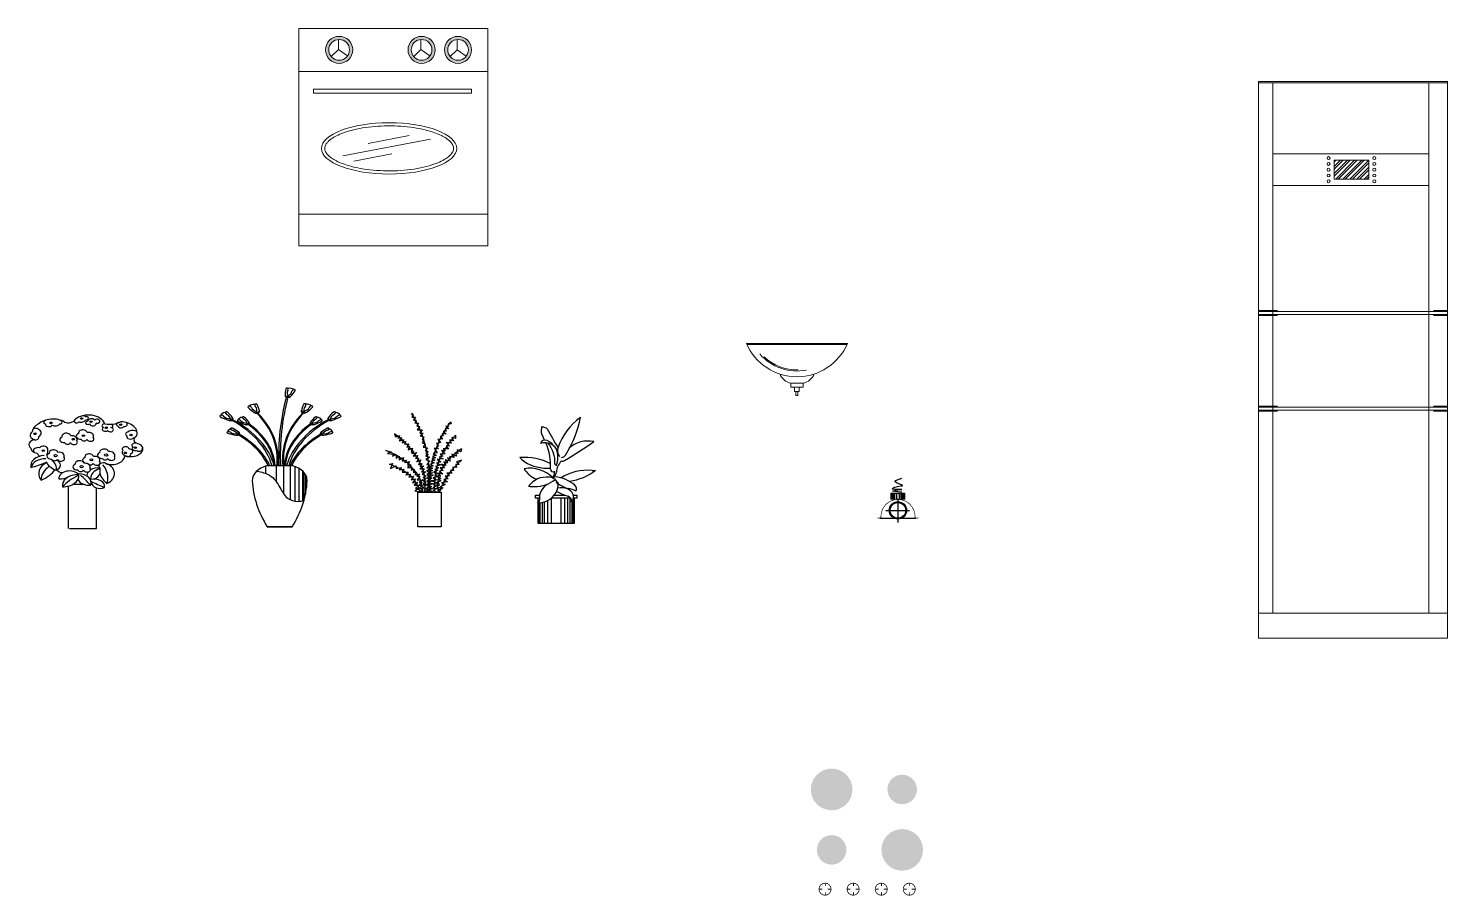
# Model space of a CAD drawing. Header units: millimetres. Extents: x 351279 to 387190, y -1289537 to -1277077.
# Drawn here: x 377530 to 382035, y -1285378 to -1282625 of the extents above; entities that cross this region are included whole.
import ezdxf

# ---------------------------------------------------------------- set-up
doc = ezdxf.new("R2010")
doc.units = ezdxf.units.MM
doc.header["$LTSCALE"] = 20
for name, color, linetype in [('ELEV_PLANT', 7, 'Continuous'), ('EQ1', 7, 'Continuous'), ('LAYER2', 7, 'Continuous')]:
    doc.layers.add(name, color=color, linetype=linetype)
doc.layers.add('灯具', color=7, linetype='Continuous', lineweight=9)

# ---------------------------------------------------------------- blocks, each defined once
blk = doc.blocks.new('5AQHAA2X')
for p, q in [((26.7, 416.6), (20.3, 417.9)), ((-72.1, 366.6), (-66.1, 368.5)), ((76.2, 367.2), (70.2, 369.2)), ((-153.1, 343.5), (-148.4, 346.6)), ((-100.8, 330.7), (-96.6, 333.5)), ((101.1, 330.7), (96.8, 333.5)), ((157.7, 343.5), (153, 346.6)), ((-130.4, 297.9), (-127.3, 301.2)), ((131.7, 297.9), (128.6, 301.2)), ((-45.5, 198.2), (-45.5, 175.9)), ((-39.4, 200), (39.3, 200)), ((-11.4, 200), (-11.4, 149.7)), ((12.1, 200), (12.1, 110.7)), ((33.4, 200), (33.4, 91.5)), ((48.4, 197.2), (48.4, 87)), ((61.2, 191.2), (61.2, 86.7)), ((71.8, 183.7), (71.8, 88.6)), ((76.8, 178.7), (76.8, 88.7)), ((81.8, 172), (81.8, 109.2)), ((85.3, 164.6), (85.3, 130.4)), ((-39.4, 5.8), (39.3, 5.8)), ((39.3, 5.8), (-39.4, 5.8))]:
    blk.add_line(p, q)
for centre, major_axis, start_param, end_param in [((1643.1, 234.2), (-1646.3, 0), -0.171767, 0.031619), ((1648.1, 234.2), (1646.3, 0), 2.970915, 3.173212), ((151.9, 427.8), (134.9, 0), 2.964105, 3.194921), ((25.3, 422.1), (-8.16, 0), -0.194572, 0.917504), ((28.3, 427.1), (12.6, 0), 3.645394, 5.247385), ((22.7, 443.6), (3.56, 0), 0.480671, 3.250687), ((58.3, 429.6), (34.7, 0), 2.746144, 3.641337), ((14.1, 436.6), (24.7, 0), -1.087732, -0.033164), ((30.9, 432.9), (19.5, 0), 0.785233, 1.843349), ((12.6, 441.2), (-14.3, 0), 2.828845, 3.526679), ((26.6, 422.5), (-8.97, 0), 1.580568, 2.703278), ((-77.7, 468.6), (-134.9, 0), 2.556265, 2.787081), ((52.8, 434), (-14.3, 0), -0.917086, -0.219252), ((46, 439.5), (-3.56, 0), 2.500499, 5.270514), ((-168.7, 356.5), (-19.5, 0), -1.34431, -0.286193), ((-169.4, 368.5), (-3.56, 0), 3.531538, 6.301553), ((-158.7, 369.5), (-14.3, 0), 0.113953, 0.811787), ((-190.3, 345), (34.7, 0), -0.000704, 0.894489), ((-271.3, 314.3), (-134.9, 0), 3.587304, 3.81812), ((-97.2, 386.8), (3.56, 0), 1.190157, 3.960172), ((16.6, 429.7), (-134.9, 0), 0.531997, 0.762813), ((-80.6, 382), (-19.5, 0), 4.617322, 5.675438), ((-102.5, 380.7), (14.3, 0), 0.396737, 1.094572), ((-65.1, 387.6), (-24.7, 0), 0.21065, 1.265218), ((-76.5, 376.7), (-12.6, 0), 1.213286, 2.815277), ((-73.6, 372.3), (-8.97, 0), 0.615801, 1.73851), ((-64.9, 392.3), (14.3, 0), 2.933992, 3.631826), ((-75.5, 393.5), (3.56, 0), 0.068391, 2.838407), ((-106.7, 375.6), (-34.7, 0), 2.819334, 3.714527), ((-428.6, 221), (-420.8, 0), 3.062896, 3.702278), ((-198.4, 363.1), (134.9, 0), 0.124158, 0.354974), ((-425.4, 221), (-420.8, 0), 3.062896, 3.702278), ((-72.2, 372.1), (8.16, 0), -0.740019, 0.372057), ((429.5, 221.7), (-420.8, 0), -0.560685, 0.078697), ((432.6, 221.7), (-420.8, 0), -0.560685, 0.078697), ((76.2, 372.8), (8.16, 0), 2.769535, 3.881611), ((202.5, 363.8), (-134.9, 0), -0.354974, -0.124158), ((80.6, 377.3), (-12.6, 0), 0.326315, 1.928306), ((110.7, 376.3), (34.7, 0), 2.568658, 3.463851), ((79.5, 394.2), (-3.56, 0), 3.444778, 6.214794), ((77.7, 373), (8.97, 0), 4.544675, 5.667385), ((69.2, 388.3), (24.7, 0), -1.265218, -0.21065), ((68.9, 393), (14.3, 0), -0.490234, 0.207601), ((84.7, 382.7), (-19.5, 0), 3.74934, 4.807456), ((-12.5, 430.4), (-134.9, 0), 2.378779, 2.609595), ((106.5, 381.3), (14.3, 0), 2.047021, 2.744855), ((101.3, 387.5), (3.56, 0), -0.81858, 1.951436), ((275.8, 314.3), (134.9, 0), 2.465065, 2.695881), ((194.9, 345), (-34.7, 0), -0.894489, 0.000704), ((174, 368.5), (-3.56, 0), 3.123225, 5.89324), ((163.3, 369.5), (14.3, 0), -0.811787, -0.113953), ((173.3, 356.5), (-19.5, 0), 3.427786, 4.485902), ((-186.8, 357.6), (-3.56, 0), 4.653303, 7.423319), ((-99.6, 421.8), (134.9, 0), 3.995144, 4.22596), ((-188.7, 350.7), (-14.3, 0), 3.859884, 4.557718), ((-156.7, 365), (24.7, 0), 3.673796, 4.728364), ((-148.1, 306.6), (-17.5, 0), -1.099479, -0.041362), ((-162.2, 352.2), (-12.6, 0), 1.53484, 3.136831), ((-157.3, 348.7), (-8.97, 0), 0.937354, 2.060064), ((-153, 317.3), (3.2, 0), 0.634776, 3.404792), ((-144, 319.7), (12.9, 0), 3.500377, 4.198211), ((-394.6, 156.2), (376.2, 0), 0.179364, 0.869203), ((-223.8, 255.5), (-121.4, 0), 3.832135, 4.062951), ((-155.8, 348.8), (8.16, 0), -0.418465, 0.693611), ((-162.6, 335.6), (20.8, 0), 0.742637, 0.888321), ((-391.3, 154.4), (-380.4, 0), 3.326524, 4.015795), ((-131.1, 343.4), (-3.2, 0), 4.653303, 7.423319), ((-52.7, 401.1), (-121.4, 0), 0.853551, 1.084367), ((-114.9, 342.4), (-17.5, 0), -1.34431, -0.286193), ((-132.9, 337.1), (12.9, 0), 0.718291, 1.416125), ((-104, 350), (-22.3, 0), 0.532204, 1.586772), ((-115.5, 353.1), (-3.2, 0), 3.531538, 6.301553), ((-105.9, 354.1), (-12.9, 0), 0.113953, 0.811787), ((-134.3, 332.1), (31.2, 0), -0.000704, 0.894489), ((-207.2, 304.4), (-121.4, 0), 3.587304, 3.81812), ((-109, 338.5), (11.4, 0), 4.676433, 6.278424), ((-104.6, 335.4), (-8.07, 0), 0.937354, 2.060064), ((-337.7, 189.8), (321, 0), 0.049115, 0.739324), ((-335, 191.7), (321, 0), 0.040011, 0.739324), ((-103.3, 335.4), (-7.34, 0), 2.723128, 3.835204), ((335.2, 191.7), (-321, 0), -0.739324, -0.040011), ((338, 189.8), (-321, 0), -0.739324, -0.049115), ((395.9, 154.4), (380.4, 0), 2.26739, 2.956662), ((399.2, 156.2), (-376.2, 0), -0.869203, -0.179364), ((103.5, 335.4), (7.34, 0), 2.447982, 3.560057), ((207.4, 304.4), (121.4, 0), 2.465065, 2.695881), ((109.3, 338.5), (-11.4, 0), 0.004762, 1.606753), ((104.9, 335.4), (8.07, 0), 4.223121, 5.345831), ((134.6, 332.1), (-31.2, 0), -0.894489, 0.000704), ((104.3, 350), (22.3, 0), 4.696414, 5.750982), ((52.9, 401.1), (121.4, 0), -1.084367, -0.853551), ((115.7, 353.1), (3.2, 0), -0.018368, 2.751648), ((106.1, 354.1), (12.9, 0), -0.811787, -0.113953), ((115.1, 342.4), (17.5, 0), 0.286193, 1.34431), ((133.2, 337.1), (-12.9, 0), -1.416125, -0.718291), ((131.4, 343.4), (3.2, 0), -1.140133, 1.629882), ((225.1, 255.5), (121.4, 0), 2.220234, 2.45105), ((160.4, 348.8), (-8.16, 0), -0.693611, 0.418465), ((154.3, 317.3), (3.2, 0), -0.263199, 2.506817), ((145.3, 319.7), (-12.9, 0), 2.084974, 2.782809), ((167.2, 335.6), (-20.8, 0), -0.888321, -0.742637), ((166.8, 352.2), (12.6, 0), 3.146354, 4.748345), ((149.5, 306.6), (-17.5, 0), 3.182955, 4.241071), ((161.9, 348.7), (8.97, 0), 4.223121, 5.345831), ((161.3, 365), (-24.7, 0), 1.554821, 2.609389), ((104.2, 421.8), (-134.9, 0), 2.057226, 2.288041), ((193.3, 350.7), (14.3, 0), 1.725467, 2.423302), ((191.3, 357.6), (-3.56, 0), 2.001459, 4.771475), ((-164.5, 305.3), (3.2, 0), 1.756541, 4.526557), ((-163.9, 299), (12.9, 0), 0.963122, 1.660957), ((-109.9, 373.8), (121.4, 0), 4.239975, 4.470791), ((-140.7, 316.1), (22.3, 0), 3.918627, 4.973195), ((-163.4, 293.9), (31.2, 0), 0.244127, 1.13932), ((-141.3, 304.1), (11.4, 0), -1.361922, 0.24007), ((-135.8, 301.8), (8.07, 0), 4.323778, 5.446488), ((-353.4, 137.5), (-331.1, 0), 3.434773, 3.976981), ((-134.6, 302), (7.34, 0), -0.173634, 0.938442), ((-348, 137.5), (331.1, 0), 0.29318, 0.847839), ((349.3, 137.5), (-331.1, 0), -0.847839, -0.29318), ((354.7, 137.5), (331.1, 0), 2.306205, 2.848412), ((135.9, 302), (7.34, 0), 2.203151, 3.315226), ((142.6, 304.1), (11.4, 0), 2.901523, 4.503514), ((137.2, 301.8), (-8.07, 0), 0.836698, 1.959407), ((164.7, 293.9), (-31.2, 0), -1.13932, -0.244127), ((142, 316.1), (22.3, 0), 4.451583, 5.506151), ((111.2, 373.8), (-121.4, 0), 1.812394, 2.04321), ((165.2, 299), (-12.9, 0), 4.622229, 5.320063), ((165.8, 305.3), (-3.2, 0), 1.756628, 4.526644), ((-10.6, 153.7), (-76.6, 0), -1.185489, 0.026755), ((10.5, 153.7), (76.6, 0), -0.026755, 1.185489), ((544.5, 163.4), (-631.8, 0), 0.026755, 0.392275), ((-544.5, 163.4), (-631.8, 0), 2.749317, 3.114837)]:
    blk.add_ellipse(centre, major_axis=major_axis, ratio=0.652447, start_param=start_param, end_param=end_param)
blk.add_spline([(-71.9, 182.4), (-32, 169.6), (0.7, 130.5), (24.2, 97.1), (58.3, 86.5), (77.5, 90)], degree=3)
blk = doc.blocks.new('TS_VYT98JFU210LLJ39')
for points in [[(0.751, 3.124, 0.56913), (1.382, 3.523, 0.458296), (1.964, 3.717, 0.454798), (1.77, 4.104, -0.518093), (1.773, 4.438, 0.497786), (1.252, 5.133, -0.205952), (0.729, 5.033, 0.626966), (-0.255, 5.245, -0.454209), (-0.604, 5.121, 0.439627), (-1.476, 5.024, 0.25577), (-1.674, 4.648, 0.624901), (-1.587, 4.287, 0.58324), (-1.718, 3.862, 0.351142), (-1.524, 3.62), (-1.439, 3.477)], [(-1.238, 5.195, 0.709358), (-1.25, 5.033, 0.763505), (-1.014, 4.971, 0.427336), (-0.765, 5.033, 1.000587), (-0.765, 5.195, 1.589738)], [(-0.28, 5.195, 1), (-0.13, 5.133, 0.488844), (0.081, 5.232, 1.388272), (0.081, 5.382, 0.499742), (-0.043, 5.407, 1.032831)], [(0.393, 5.22, 0.75383), (0.156, 5.158, 1.447383), (0.218, 5.033, 0.95291), (0.442, 5.071, 1.899093), (0.393, 5.22, 0.762212)], [(-1.661, 4.784, -0.523635), (-1.45, 4.747, -0.509533), (-1.462, 4.436, -0.618212), (-1.611, 4.274, 15.545099)], [(-0.055, 4.299, -0.821687), (-0.143, 4.573, -1.018073), (0.144, 4.623, -0.599998), (0.343, 4.386, -1.247691), (0.131, 4.299, -0.819293), (-0.055, 4.299, -0.559847)], [(0.729, 5.033, 0.892907), (0.679, 4.872, 1.044806), (0.816, 4.71, 1.580153), (0.928, 4.859, 1.000625), (0.903, 5.008, 2.300354)], [(1.164, 5.096, 0.772577), (1.164, 4.934, 0.85401), (1.351, 4.909, 0.682766), (1.438, 5.096, 5.089051)], [(1.787, 4.648, 0.541355), (1.501, 4.648, 0.644287), (1.451, 4.461, 0.898887), (1.687, 4.374, 1.339959)], [(-0.603, 4.138, -0.821687), (-0.69, 4.411, -1.018073), (-0.404, 4.461, -0.599998), (-0.205, 4.225, -1.247691), (-0.416, 4.138, -0.819293), (-0.603, 4.138, -0.559847)], [(-1.624, 3.69, -0.637033), (-1.437, 3.889, -0.747786), (-1.163, 3.827, -0.07716), (-1.188, 3.553, 3.405195)], [(-1.026, 3.341, -0.821687), (-1.114, 3.615, -1.018073), (-0.827, 3.665, -0.599998), (-0.628, 3.428, -1.247691), (-0.84, 3.341, -0.819293), (-1.026, 3.341, -0.559847)], [(0.642, 3.379, -0.821687), (0.555, 3.652, -1.018073), (0.841, 3.702, -0.599998), (1.04, 3.466, -1.247691), (0.828, 3.379, -0.819293), (0.642, 3.379, -0.559847)], [(1.382, 3.523, -0.491185), (1.326, 3.752, -1.528628), (1.525, 3.814, -0.950631), (1.575, 3.603, -0.975818), (1.382, 3.523, -0.7941)], [(1.77, 4.104, 0.831259), (1.65, 3.926, 0.70777), (1.787, 3.752, 0.810702), (1.961, 3.864, 0.860677)], [(-1.282, 3.523, 0.426806), (-1.718, 2.942, 0.080098), (-1.233, 3.184, -0.61483)], [(-1.21, 3.23, 0.245976), (-0.886, 2.813, 0.552854), (-0.867, 3.29)], [(0.154, 3.145, -0.821687), (0.067, 3.418, -1.018073), (0.353, 3.468, -0.599998), (0.553, 3.232, -1.247691), (0.341, 3.145, -0.819293), (0.154, 3.145, -0.559847)], [(-1.191, 3.186, 0.373642), (-1.385, 2.334, 0.153409), (-0.926, 2.834)], [(-0.167, 2.819, -0.821687), (-0.255, 3.093, -1.018073), (0.032, 3.142, -0.599998), (0.231, 2.906, -1.247691), (0.019, 2.819, -0.819293), (-0.167, 2.819, -0.559847)], [(0.251, 2.828, -0.242696), (0.562, 2.905, 0.219764), (0.795, 2.169, 0.574245), (0.724, 3.16, 0.721719), (0.562, 2.905, 0.269382)], [(-0.136, 2.595, -0.455128), (-0.678, 2.014, -0.459312), (-0.136, 2.595, 0.787112), (-0.794, 2.401, 0.16218), (-0.484, 2.479, 0.133929)], [(-0.136, 2.634, -0.489167), (0.252, 2.091, -0.380492), (-0.165, 2.359, -1.277585)], [(0.136, 2.517, -0.156829), (0.173, 2.728, 0.219764)], [(0.252, 2.363, -0.564662), (0.717, 1.975, -0.599082), (0.291, 2.208, -1.059019)]]:
    blk.add_lwpolyline(points, format="xyb")
for points in [[(-0.484, 2.044), (-0.484, 0)], [(-0.446, 0), (0.446, 0), (0.446, 1.958)], [(0.042, 2.119), (-0.343, 2.119)], [(0.305, 2.119), (0.259, 2.119)]]:
    blk.add_lwpolyline(points)
for centre, radius in [((-0.043, 5.295), 0.0394), ((0.268, 5.145), 0.0394), ((-1.051, 5.083), 0.0394), ((0.779, 4.847), 0.0394), ((1.252, 4.996), 0.0394), ((-1.587, 4.561), 0.0394), ((-0.317, 4.299), 0.0394), ((0.019, 4.473), 0.0394), ((1.588, 4.498), 0.0394), ((-1.313, 3.752), 0.0394), ((1.737, 3.889), 0.0394), ((-0.902, 3.503), 0.0528), ((0.279, 3.306), 0.0528), ((0.766, 3.54), 0.0528), ((1.401, 3.64), 0.0394), ((-0.043, 2.981), 0.0528)]:
    blk.add_circle(centre, radius)
for centre, radius, start, end in [((-1.263, 2.899), 0.453, 85.7958, 173.7794), ((-0.357, 2.298), 1.031, 138.5233, 177.8488), ((-1.365, 2.914), 0.49, 347.319, 46.5566), ((-0.672, 2.872), 0.178, 188.555, 273.1042), ((0.744, 2.424), 0.489, 113.9083, 182.4041), ((-0.411, 2.443), 1.237, 349.1499, 30.1372), ((1.063, 0.843), 2.1, 125.7051, 146.0211), ((-2.383, 0.632), 3.004, 29.1876, 40.0311), ((0.036, 2.817), 0.56, 308.9674, 341.4192), ((7.667, 13.124), 13.135, 235.6988, 238.0039)]:
    blk.add_arc(centre, radius, start, end)
blk = doc.blocks.new('EPLANT15')
at = {"xscale": 0.2665955745134631, "yscale": 0.1833987455525804}
blk.add_blockref('TS_VYT98JFU210LLJ39', (0, 0), dxfattribs=at)
blk = doc.blocks.new('5EQCM7RO')
at = {"layer": 'ELEV_PLANT', "xscale": 359.9999999999998, "yscale": 359.9999999999998, "zscale": 0.5999999999999999}
blk.add_blockref('EPLANT15', (-0.2, 1.5), dxfattribs=at)
blk = doc.blocks.new('YYE6ANFL')
for p, q in [((-25.3, 149.9), (-22.4, 147.2)), ((-22.4, 147.2), (-24.8, 145)), ((-24.8, 145), (-20, 145)), ((-20, 145), (-22.4, 140.7)), ((-22.4, 140.7), (-19.2, 140.7)), ((-19.2, 140.7), (-20.8, 137.2)), ((-20.8, 137.2), (-16, 136.8)), ((-16, 136.8), (-18.4, 132.9)), ((-18.4, 132.9), (-14.4, 132.5)), ((-14.4, 132.5), (-17.6, 128.1)), ((23.2, 132.5), (20, 132.9)), ((20, 132.9), (24, 129.9)), ((27.2, 135.9), (23.2, 135.9)), ((23.2, 135.9), (23.2, 132.5)), ((26.3, 138.5), (27.2, 135.9)), ((-47.9, 122.8), (-46.4, 118.6)), ((-46.4, 118.6), (-40.8, 120.7)), ((-40.8, 120.7), (-43.2, 116.8)), ((-43.2, 116.8), (-38.4, 118.1)), ((-38.4, 118.1), (-41.6, 113.4)), ((-41.6, 113.4), (-35.2, 114.7)), ((-35.2, 114.7), (-37.6, 110.8)), ((-17.6, 128.1), (-11.2, 128.1)), ((-11.2, 128.1), (-14.4, 123.8)), ((-14.4, 123.8), (-9.6, 123.8)), ((-9.6, 123.8), (-13.6, 119.9)), ((-13.6, 119.9), (-8.8, 119)), ((-8.8, 119), (-11.2, 115.1)), ((-11.2, 115.1), (-8.8, 114.7)), ((-8.8, 114.7), (-11.2, 110.8)), ((16, 116), (9.6, 115.1)), ((9.6, 115.1), (13.6, 111.2)), ((16.8, 119.9), (12.8, 119.4)), ((12.8, 119.4), (16, 116)), ((20.8, 122.9), (15.2, 122.9)), ((15.2, 122.9), (16.8, 119.9)), ((20.8, 126.4), (16.8, 126)), ((16.8, 126), (20.8, 122.9)), ((24, 129.9), (19.2, 129.4)), ((19.2, 129.4), (20.8, 126.4)), ((30.4, 113.4), (25.6, 114.7)), ((25.6, 114.7), (27.2, 110.3)), ((32.8, 116.4), (28, 117.7)), ((28, 117.7), (30.4, 113.4)), ((32.8, 121.1), (32.8, 116.4)), ((-59.2, 100.9), (-52, 99.1)), ((-52, 99.1), (-56.8, 96.9)), ((-56.8, 96.9), (-48.8, 96)), ((-48.8, 96), (-50.4, 93.4)), ((-50.4, 93.4), (-45.6, 95.2)), ((-45.6, 95.2), (-45.6, 90.4)), ((-37.6, 110.8), (-32.8, 112.5)), ((-32.8, 112.5), (-34.4, 109)), ((-34.4, 109), (-28.8, 109.5)), ((-28.8, 109.5), (-31.2, 105.1)), ((-31.2, 105.1), (-28, 106.4)), ((-28, 106.4), (-29.6, 101.7)), ((-29.6, 101.7), (-24, 103.8)), ((-24, 103.8), (-25.6, 98.6)), ((-25.6, 98.6), (-22.4, 100.4)), ((-22.4, 100.4), (-24.8, 96.9)), ((-24.8, 96.9), (-18.4, 98.2)), ((-18.4, 98.2), (-23.2, 93.4)), ((-23.2, 93.4), (-16.8, 94.3)), ((-16.8, 94.3), (-20, 90)), ((-11.2, 110.8), (-7.2, 109.5)), ((-7.2, 109.5), (-9.6, 105.1)), ((-9.6, 105.1), (-4, 104.3)), ((-4, 104.3), (-7.2, 100.4)), ((-7.2, 100.4), (-3.2, 99.1)), ((-3.2, 99.1), (-6.4, 96.5)), ((-6.4, 96.5), (-3.2, 95.2)), ((-3.2, 95.2), (-6.4, 93)), ((8, 93.9), (2.4, 92.6)), ((8.8, 97.8), (3.2, 96.9)), ((3.2, 96.9), (8, 93.9)), ((4.8, 103.8), (8.8, 97.8)), ((10.4, 103), (4.8, 103.8)), ((13.6, 111.2), (8, 109.9)), ((8, 109.9), (10.4, 106.4)), ((10.4, 106.4), (8, 105.6)), ((8, 105.6), (10.4, 103)), ((19.2, 96.5), (12.8, 96)), ((12.8, 96), (16, 93.4)), ((19.2, 99.9), (14.4, 100.8)), ((14.4, 100.8), (19.2, 96.5)), ((16.8, 103), (19.2, 99.9)), ((24, 103), (16.8, 103)), ((27.2, 110.3), (20.8, 111.2)), ((20.8, 111.2), (24.8, 106.4)), ((24.8, 106.4), (20.8, 106.9)), ((20.8, 106.9), (24, 103)), ((34.4, 93.4), (28, 96)), ((28, 96), (31.2, 91.3)), ((36, 96.9), (32.8, 97.8)), ((32.8, 97.8), (34.4, 93.4)), ((40, 99.1), (35.2, 101.7)), ((35.2, 101.7), (36, 96.9)), ((40.8, 102.7), (40, 99.1)), ((-54.3, 82.6), (-50.4, 83.5)), ((-50.4, 83.5), (-52.8, 77)), ((-52.8, 77), (-45.6, 80.4)), ((-45.6, 90.4), (-41.6, 93.4)), ((-45.6, 80.4), (-45.6, 77)), ((-45.6, 77), (-38.4, 78.3)), ((-41.6, 93.4), (-41.6, 88.2)), ((-41.6, 88.2), (-36, 91.3)), ((-38.4, 78.3), (-41.6, 75.2)), ((-41.6, 75.2), (-35.2, 76.1)), ((-36, 91.3), (-37.6, 86.5)), ((-37.6, 86.5), (-32, 87.8)), ((-35.2, 76.1), (-37.6, 72.2)), ((-32, 87.8), (-34.4, 84.8)), ((-34.4, 84.8), (-28, 86.1)), ((-28, 86.1), (-30.4, 81.7)), ((-30.4, 81.7), (-25.6, 81.7)), ((-25.6, 81.7), (-30.4, 78.3)), ((-30.4, 78.3), (-24.8, 78.3)), ((-24.8, 78.3), (-25.6, 74.8)), ((-25.6, 74.8), (-21.6, 76.1)), ((-21.6, 76.1), (-23.2, 71.8)), ((-20, 90), (-16, 90.4)), ((-16, 90.4), (-18.4, 85.6)), ((-18.4, 85.6), (-12.8, 88.2)), ((-12.8, 88.2), (-16, 82.2)), ((-16, 82.2), (-11.2, 83.5)), ((-11.2, 83.5), (-14.4, 80)), ((-14.4, 80), (-8.8, 80)), ((-8.8, 80), (-14.4, 76.5)), ((-14.4, 76.5), (-8, 76.5)), ((-8, 76.5), (-12, 72.6)), ((-6.4, 93), (-1.6, 92.1)), ((-1.6, 92.1), (-6.4, 88.7)), ((-6.4, 88.7), (-0.8, 86.5)), ((-0.8, 86.5), (-4.8, 82.2)), ((-4.8, 82.2), (-0.8, 81.3)), ((-0.8, 81.3), (-4.8, 77.8)), ((-4.8, 77.8), (0, 77)), ((0, 77), (-4.8, 73.5)), ((3.2, 80.4), (-2.4, 78.7)), ((-2.4, 78.7), (2.4, 77.4)), ((2.4, 77.4), (-1.6, 75.7)), ((-1.6, 75.7), (2.4, 74.4)), ((4.8, 84.3), (0, 82.6)), ((0, 82.6), (3.2, 80.4)), ((5.6, 87.8), (0.8, 86.1)), ((0.8, 86.1), (4.8, 84.3)), ((6.4, 90.8), (1.6, 89.5)), ((1.6, 89.5), (5.6, 87.8)), ((2.4, 92.6), (6.4, 90.8)), ((10.4, 77.8), (5.6, 75.7)), ((5.6, 75.7), (9.6, 74.8)), ((13.6, 81.7), (6.4, 79.6)), ((6.4, 79.6), (10.4, 77.8)), ((13.6, 85.6), (8, 83.9)), ((8, 83.9), (13.6, 81.7)), ((16.8, 89.5), (8.8, 88.7)), ((8.8, 88.7), (13.6, 85.6)), ((16, 93.4), (11.2, 92.1)), ((11.2, 92.1), (16.8, 89.5)), ((18.4, 77.8), (12.8, 77.8)), ((12.8, 77.8), (16.8, 74.4)), ((20, 80.9), (14.4, 82.6)), ((14.4, 82.6), (18.4, 77.8)), ((22.4, 83.9), (17.6, 85.6)), ((17.6, 85.6), (20, 80.9)), ((26.4, 86.5), (19.2, 88.2)), ((19.2, 88.2), (22.4, 83.9)), ((26.4, 89.1), (22.4, 90.8)), ((22.4, 90.8), (26.4, 86.5)), ((31.2, 91.3), (24.8, 92.6)), ((24.8, 92.6), (26.4, 89.1)), ((34.4, 78.3), (29.6, 78.7)), ((29.6, 78.7), (30.4, 74.4)), ((37.6, 82.2), (33.6, 82.2)), ((33.6, 82.2), (34.4, 78.3)), ((40.8, 87.8), (34.4, 85.6)), ((34.4, 85.6), (37.6, 82.2)), ((-37.6, 72.2), (-29.6, 72.2)), ((-29.6, 72.2), (-32.8, 68.3)), ((-32.8, 68.3), (-26.4, 69.2)), ((-26.4, 69.2), (-28.8, 65.3)), ((-28.8, 65.3), (-22.4, 66.6)), ((-22.4, 66.6), (-25.6, 61.8)), ((-25.6, 61.8), (-20, 63.1)), ((-20, 63.1), (-24, 57.9)), ((-24, 57.9), (-16.8, 58.3)), ((-23.2, 71.8), (-19.2, 72.2)), ((-16.8, 58.3), (-21.6, 54.8)), ((-19.2, 72.2), (-20.8, 68.7)), ((-20.8, 68.7), (-14.4, 69.2)), ((-14.4, 69.2), (-18.4, 66.6)), ((-18.4, 66.6), (-14.4, 66.6)), ((-14.4, 66.6), (-17.6, 61.3)), ((-17.6, 61.3), (-10.4, 61.8)), ((-10.4, 61.8), (-15.2, 58.3)), ((-15.2, 58.3), (-11.2, 58.3)), ((-11.2, 58.3), (-15.2, 54.8)), ((-12, 72.6), (-6.4, 72.6)), ((-6.4, 72.6), (-11.2, 69.2)), ((-11.2, 69.2), (-6.4, 66.6)), ((-6.4, 66.6), (-10.4, 64.8)), ((-10.4, 64.8), (-6.4, 63.5)), ((-6.4, 63.5), (-10.4, 60.5)), ((-10.4, 60.5), (-6.4, 59.2)), ((-6.4, 59.2), (-9.6, 56.1)), ((-4.8, 73.5), (-1.6, 71.8)), ((-1.6, 71.8), (-4.8, 68.3)), ((-4.8, 68.3), (-1.6, 67.4)), ((-1.6, 67.4), (-4.8, 64)), ((-4.8, 64), (-0.8, 62.7)), ((-0.8, 62.7), (-4.8, 59.6)), ((-4.8, 59.6), (-1.6, 57.9)), ((-1.6, 57.9), (-4.8, 55.7)), ((3.2, 56.6), (-4, 54.4)), ((2.4, 74.4), (-2.4, 72.2)), ((-2.4, 72.2), (2.4, 71.3)), ((3.2, 60.9), (-2.4, 58.3)), ((-2.4, 58.3), (3.2, 56.6)), ((3.2, 67.9), (-1.6, 65.3)), ((-1.6, 65.3), (1.6, 64.4)), ((1.6, 64.4), (-1.6, 61.8)), ((-1.6, 61.8), (3.2, 60.9)), ((2.4, 71.3), (-0.8, 69.2)), ((-0.8, 69.2), (3.2, 67.9)), ((8, 61.8), (2.4, 60)), ((2.4, 60), (8.8, 58.3)), ((9.6, 66.1), (3.2, 64.4)), ((3.2, 64.4), (8, 61.8)), ((9.6, 74.8), (4, 72.2)), ((4, 72.2), (11.2, 70.9)), ((8.8, 58.3), (4, 56.1)), ((11.2, 70.9), (5.6, 68.7)), ((5.6, 68.7), (9.6, 66.1)), ((13.6, 66.6), (7.2, 66.6)), ((7.2, 66.6), (12.8, 64.4)), ((11.2, 57), (8, 57)), ((8, 57), (12, 55.3)), ((12.8, 64.4), (9.6, 64.4)), ((9.6, 64.4), (13.6, 63.1)), ((13.6, 60.5), (9.6, 58.7)), ((9.6, 58.7), (11.2, 57)), ((16, 70), (10.4, 69.6)), ((10.4, 69.6), (13.6, 66.6)), ((13.6, 63.1), (10.4, 62.2)), ((10.4, 62.2), (13.6, 60.5)), ((16.8, 74.4), (12, 73.5)), ((12, 73.5), (16, 70)), ((22.4, 59.2), (14.4, 57.9)), ((14.4, 57.9), (19.2, 55.7)), ((23.2, 63.1), (17.6, 62.2)), ((17.6, 62.2), (22.4, 59.2)), ((24.8, 67.4), (19.2, 66.6)), ((19.2, 66.6), (23.2, 63.1)), ((28, 70.9), (21.6, 70.5)), ((21.6, 70.5), (24.8, 67.4)), ((30.4, 74.4), (26.4, 74.4)), ((26.4, 74.4), (28, 70.9)), ((-21.6, 54.8), (-14.4, 54.8)), ((-14.4, 50.5), (-20.8, 47.5)), ((-20.8, 47.5), (-14.4, 46)), ((-14.4, 54.8), (-20, 50.5)), ((-20, 50.5), (-14.4, 50.5)), ((-16.7, -0.1), (-16.7, 45.8)), ((-16.7, 45.8), (14.2, 45.8)), ((-15.2, 54.8), (-11.2, 54.8)), ((-11.2, 54.8), (-15.2, 50.5)), ((-15.2, 50.5), (-9.6, 50.5)), ((-9.6, 50.5), (-13.6, 47)), ((-13.6, 47), (-8, 46.2)), ((-1.6, 55.3), (-12.8, 53.1)), ((-12.8, 53.1), (-4.8, 50.1)), ((-9.6, 56.1), (-1.6, 55.3)), ((-4.8, 50.1), (-8.8, 48.3)), ((-8.8, 48.3), (-1.6, 46.6)), ((-1.6, 49.6), (-6.4, 46.2)), ((-1.6, 52.7), (-5.6, 50.9)), ((-5.6, 50.9), (-1.6, 49.6)), ((-4.8, 55.7), (-1.6, 52.7)), ((-4, 54.4), (1.6, 53.1)), ((2.4, 50.5), (-2.4, 48.3)), ((-2.4, 48.3), (2.4, 47)), ((1.6, 53.1), (-1.6, 50.9)), ((-1.6, 50.9), (2.4, 50.5)), ((8.8, 54.4), (3.2, 51.4)), ((3.2, 51.4), (8, 50.5)), ((8, 50.5), (3.2, 47.9)), ((3.2, 47.9), (9.6, 45.7)), ((4, 56.1), (8.8, 54.4)), ((12, 51.4), (7.2, 50.5)), ((7.2, 50.5), (12.8, 49.2)), ((12, 55.3), (8.8, 52.7)), ((8.8, 52.7), (12, 51.4)), ((12.8, 49.2), (9.6, 47)), ((12.8, 48.3), (11.4, 46.2)), ((19.2, 55.7), (12.8, 52.7)), ((12.8, 52.7), (16.1, 51.4)), ((16.1, 51.4), (12.8, 48.3)), ((14.2, 45.8), (14.2, -0.1)), ((14.2, -0.1), (-16.7, -0.1))]:
    blk.add_line(p, q)
for centre, major_axis, start_param, end_param in [((-457.2, 71.6), (-455.3, 0), 3.036973, 3.463975), ((415.6, 57.1), (-417.2, 0), 5.915154, 6.33297), ((-215.4, 55.4), (208.6, 0), 6.198865, 6.921437), ((281.9, 55.2), (-277.1, 0), 5.83006, 6.345751), ((-136.1, 47.2), (-125.4, 0), 3.121042, 4.051478), ((143.7, 55.5), (-134.7, 0), 5.581321, 6.415936), ((-101.8, 42.6), (-87.6, 0), 3.208965, 4.139862), ((239.8, 22.6), (232.4, 0), 2.598557, 2.956667)]:
    blk.add_ellipse(centre, major_axis=major_axis, ratio=0.542603, start_param=start_param, end_param=end_param)
blk = doc.blocks.new('TS_HX9J53QX7ARTYGHS')
for p, q in [((-3.86, 0.01), (-3.86, 5.44)), ((-3.61, 0.01), (-3.61, 5.47)), ((-3.15, 0.01), (-3.15, 5.57)), ((-2.65, 0.01), (-2.65, 5.73)), ((-1.94, 0.01), (-1.94, 6.07)), ((-1.08, 0.01), (-1.08, 6.66)), ((1.08, 0.01), (1.08, 6.66)), ((1.94, 0.01), (1.94, 6.66)), ((2.65, 0.01), (2.65, 6.66)), ((3.15, 0.01), (3.15, 6.66)), ((3.61, 0.01), (3.61, 5.67)), ((3.86, 0.01), (3.86, 6.56))]:
    blk.add_line(p, q)
for points in [[(5.49, 28.16, 0.148874), (0.42, 20.24, 0.194614), (0.7, 17.75, 1.585749)], [(5.49, 28.16, -0.08353), (2.08, 18.12, -0.237447), (1.16, 17.48, 2.918902)], [(0.42, 20.06, -0.004904), (-2.07, 25.12, 0.115468), (-3.08, 25.58), (-3.31, 25.6, -0.598277), (-3.32, 25.4, 0.181965), (-2.99, 22.91, -0.013077), (-2.62, 22.09, 0.610109)], [(0.05, 15.54, 0.126279), (0.24, 19.13, 0.458548), (-3.54, 21.25, -0.348732), (-2.71, 22.08, -0.300001), (-0.7, 20.69)], [(-2.36, 21.42, -0.104962), (-1.33, 14.35, 0.610109), (-0.41, 13.79, 0.501526)], [(-1.88, 21.25, -0.181251), (-0.32, 15.82, 0.529712), (0.14, 15.45, -0.004278)], [(2.91, 19.96, -0.275089), (8.53, 21.71, -0.011233), (1.9, 16.65, -0.258157), (1.16, 16.56, 0.168124), (0.05, 13.61, 1.24631)], [(-1.26, 15.81, 0.168538), (-8.23, 17.45, 0.198473), (-2.9, 14.67, 0.044941), (-1.42, 14.67, -2.392736)], [(-0.93, 12.21, 0.279293), (-7.24, 14.5, 0.165103), (-4.54, 11.72, 0.036193)], [(-0.36, 13.85, -0.134633), (-0.85, 11.96, 0.965289)], [(1.12, 12.05, -0.195684), (8.16, 14.01, 0.113023), (8.9, 14.09, -0.144407), (3, 11.15, -4.264331)], [(-0.85, 12.05, 0.31991), (-5.85, 10.41, 0.007185), (-6.26, 9.84, 0.082709), (-4.95, 9.75, 0.202928), (-0.28, 11.64, 0.415194)], [(0.05, 13.77, -0.136549), (-0.77, 11.8, -0.334582)], [(-0.28, 12.37, -0.169732), (4.23, 10.08, -0.313286), (4.48, 8.53, 0.071036), (2.67, 9.26, -0.230622), (-0.44, 11.88, -3.587171)], [(-1.75, 10.49, 0.280509), (-3.8, 6.15, -0.316657), (-4.21, 5.41, 0.383828), (0.46, 9.92, 0.222562), (0.05, 10.98, 5.48441)], [(0.13, 8.44, 0.066059), (2.59, 7.21, -0.373128), (3.49, 5.66, 0.463398), (2.51, 9.18, 0.178811), (0.38, 9.34, 0.569054)]]:
    blk.add_lwpolyline(points, format="xyb")
for points in [[(-4.72, 6.66), (-4.72, 7.5), (-3.74, 7.5)], [(-0.39, 7.5), (1.84, 7.5)], [(3.85, 7.5), (4.68, 7.5), (4.68, 6.66), (3.88, 6.66)], [(-3.83, 6.66), (-4.72, 6.66)], [(-4.14, 5.42), (-4.14, 0), (4.14, 0), (4.14, 6.66)], [(-4.14, 6.66), (-4.14, 5.45)], [(3.3, 6.66), (-1.12, 6.66)]]:
    blk.add_lwpolyline(points)
blk = doc.blocks.new('EPLANT8')
at = {"xscale": 0.05838938714499253, "yscale": 0.03551136363636364}
blk.add_blockref('TS_HX9J53QX7ARTYGHS', (0, 0), dxfattribs=at)
blk = doc.blocks.new('AWENM668')
at = {"layer": 'ELEV_PLANT', "xscale": 239.9999999999999, "yscale": 335.9999999999999, "zscale": 0.4799999999999999}
blk.add_blockref('EPLANT8', (-52.5, -14.6), dxfattribs=at)
blk = doc.blocks.new('NHWRNE5D')
at = {"color": 7}
for p, q in [((0, 64.3), (0, -10.9)), ((-37.9, 27.5), (36.9, 27.5))]:
    blk.add_line(p, q, dxfattribs=at)
at = {"color": 7, "const_width": 2.45}
for points in [[(-57.3, 3.7), (-65.6, 3.7)], [(65.9, 3.1), (58.2, 3.1)]]:
    blk.add_lwpolyline(points, dxfattribs=at)
for points in [[(-57.3, 3.7, 0.414214), (-53.6, 7.3)], [(54.5, 6.7, 0.414214), (58.2, 3.1)]]:
    blk.add_lwpolyline(points, format="xyb", dxfattribs=at)
at = {"color": 7}
for radius in [27.5, 26.1, 24.8]:
    blk.add_circle((0, 27.5), radius, dxfattribs=at)
at = {"layer": 'EQ1', "color": 7}
for p, q in [((-21.1, 62), (-21.1, 81.8)), ((-21.1, 81.8), (21.1, 81.8)), ((-20.3, 81.5), (-20.3, 62.4)), ((-19.9, 81.5), (-19.9, 62.4)), ((-19.2, 81.5), (-19.2, 62.4)), ((-17.5, 81.5), (-17.5, 62.4)), ((-14.9, 81.5), (-14.9, 62.4)), ((-10.9, 81.5), (-10.9, 62.4)), ((-4.7, 81.5), (-4.7, 62.4)), ((4.2, 81.5), (4.2, 62.4)), ((9.6, 81.5), (9.6, 62.4)), ((12.8, 81.5), (12.8, 62.4)), ((15.2, 81.5), (15.2, 62.4)), ((17.2, 81.5), (17.2, 62.4)), ((18.4, 81.5), (18.4, 62.4)), ((18.9, 81.5), (18.9, 62.4)), ((19.8, 82.3), (19.8, 63.3)), ((19.8, 81.5), (19.8, 62.4)), ((20.4, 81.5), (20.4, 62.4)), ((21.1, 81.8), (21.1, 62)), ((57.5, 2.3), (-57.5, 2.3))]:
    blk.add_line(p, q, dxfattribs=at)
at = {"layer": 'EQ1', "color": 7, "const_width": 2.04}
blk.add_lwpolyline([(54.3, 6.4, 1.027318), (-53.6, 7.3)], format="xyb", dxfattribs=at)
at = {"layer": 'EQ1', "color": 7}
blk.add_spline([(12.2, 84.9), (-16.2, 89.8), (12.5, 94), (-17.2, 95.4), (8.7, 105.6), (15.5, 106.2), (-8.4, 117.7), (12.6, 129.8)], degree=3, dxfattribs=at)
blk = doc.blocks.new('kaoxiang')
at = {"layer": 'LAYER2', "lineweight": 0, "ltscale": 15}
h = blk.add_hatch(color=5, dxfattribs=at)
h.paths.add_polyline_path([(65397.2, -18124.2, 1), (65311.4, -18124.2, 1)])
h.paths.add_polyline_path([(65387.2, -18124.2, 1), (65321.4, -18124.2, 1)], flags=16)
h.paths.add_polyline_path([(65658.8, -18124.2, 1), (65573, -18124.2, 1)])
h.paths.add_polyline_path([(65648.8, -18124.2, 1), (65583, -18124.2, 1)], flags=16)
h.paths.add_polyline_path([(65774.6, -18124.2, 1), (65688.8, -18124.2, 1)])
h.paths.add_polyline_path([(65764.6, -18124.2, 1), (65698.8, -18124.2, 1)], flags=16)
at = {"layer": 'LAYER2', "color": 5, "lineweight": 0, "ltscale": 15}
for p, q in [((65352.3, -18091.4), (65352.3, -18123.1)), ((65613.8, -18091.5), (65613.8, -18123.2)), ((65728.8, -18092.5), (65728.8, -18124.2)), ((65329.4, -18145.6), (65352.3, -18123.1)), ((65352.3, -18123.1), (65329.4, -18145.6)), ((65352.3, -18123.1), (65381, -18143.4)), ((65590.9, -18145.7), (65613.8, -18123.2)), ((65613.8, -18123.2), (65642.5, -18143.5)), ((65705.9, -18146.7), (65728.8, -18124.2)), ((65728.8, -18124.2), (65757.5, -18144.5))]:
    blk.add_line(p, q, dxfattribs=at)
at = {"layer": 'LAYER2', "color": 1, "lineweight": 0, "ltscale": 15}
for p, q in [((65644.2, -18407.7), (65365.7, -18461)), ((65576.9, -18396.1), (65446.9, -18421.6)), ((65521.2, -18454.1), (65400.5, -18477.3))]:
    blk.add_line(p, q, dxfattribs=at)
at = {"layer": 'LAYER2', "lineweight": 0}
for points in [[(65226, -18646), (65826, -18646), (65826, -18056), (65226, -18056)], [(65226, -18056), (65826, -18056), (65826, -18192.8), (65226, -18192.8)], [(65272.8, -18261.3), (65774.6, -18261.3), (65774.6, -18248.5), (65272.8, -18248.5)], [(65226, -18746), (65826, -18746), (65826, -18646), (65226, -18646)]]:
    blk.add_lwpolyline(points, close=True, dxfattribs=at)
at = {"layer": 'LAYER2', "color": 5, "lineweight": 0, "ltscale": 15}
for centre, radius in [((65354.3, -18124.2), 42.9), ((65354.3, -18124.2), 32.9), ((65615.9, -18124.2), 42.9), ((65615.9, -18124.2), 32.9), ((65731.7, -18124.2), 42.9), ((65731.7, -18124.2), 32.9)]:
    blk.add_circle(centre, radius, dxfattribs=at)
at = {"layer": 'LAYER2', "color": 1, "lineweight": 0, "ltscale": 15}
blk.add_ellipse((65513, -18437), major_axis=(214.4, 0), ratio=0.38, dxfattribs=at)
blk.add_open_spline([(65717.4, -18437), (65717.4, -18435.4), (65717.2, -18433.7), (65716.4, -18430.3), (65715.8, -18428.6), (65714.1, -18425), (65713, -18423.1), (65710.2, -18419.4), (65708.6, -18417.4), (65704.7, -18413.5), (65702.5, -18411.5), (65696.2, -18406.6), (65691.8, -18403.6), (65681.7, -18397.8), (65676, -18395), (65663.6, -18389.7), (65656.9, -18387.1), (65642.6, -18382.4), (65635, -18380.3), (65615.4, -18375.5), (65603.1, -18373.1), (65577.4, -18369.2), (65564, -18367.8), (65536.7, -18365.9), (65522.8, -18365.5), (65495, -18365.7), (65481.2, -18366.3), (65454.1, -18368.6), (65440.9, -18370.2), (65415.6, -18374.4), (65403.5, -18377), (65381.1, -18383), (65370.7, -18386.4), (65354, -18393.1), (65347.4, -18396.2), (65335.5, -18402.7), (65330.4, -18406.1), (65322.9, -18412), (65320.1, -18414.5), (65315.6, -18419.5), (65313.8, -18421.9), (65311.3, -18426.2), (65310.4, -18427.9), (65309.2, -18431.4), (65308.9, -18433.1), (65308.5, -18436.4), (65308.5, -18438.1), (65308.9, -18441.4), (65309.4, -18443.1), (65310.7, -18446.6), (65311.5, -18448.4), (65313.8, -18452.2), (65315.2, -18454.1), (65318.6, -18458), (65320.6, -18459.9), (65325.1, -18463.9), (65327.6, -18465.8), (65334.9, -18471), (65340.1, -18474), (65351.9, -18480), (65358.4, -18482.8), (65372.5, -18488.2), (65380.1, -18490.6), (65396.3, -18495.2), (65404.8, -18497.3), (65422.7, -18500.9), (65432, -18502.5), (65455.3, -18505.7), (65469.7, -18507), (65498.8, -18508.5), (65513.6, -18508.7), (65542.9, -18507.9), (65557.5, -18506.9), (65585.7, -18503.8), (65599.3, -18501.7), (65625.1, -18496.4), (65637.2, -18493.3), (65657.2, -18486.9), (65665.4, -18483.8), (65680.2, -18477.1), (65686.7, -18473.6), (65696.5, -18467.3), (65700.2, -18464.5), (65706.4, -18459), (65709, -18456.3), (65712.5, -18451.6), (65713.8, -18449.6), (65715.7, -18445.8), (65716.3, -18443.9), (65717.2, -18440.4), (65717.4, -18438.7), (65717.4, -18437)], degree=3, knots=[0, 0, 0, 0, 0.089676, 0.089676, 0.179351, 0.179351, 0.269027, 0.269027, 0.358703, 0.358703, 0.448379, 0.448379, 0.585597, 0.585597, 0.722816, 0.722816, 0.860035, 0.860035, 0.997254, 0.997254, 1.194904, 1.194904, 1.392555, 1.392555, 1.590206, 1.590206, 1.787856, 1.787856, 1.985507, 1.985507, 2.183157, 2.183157, 2.380808, 2.380808, 2.536393, 2.536393, 2.691977, 2.691977, 2.806564, 2.806564, 2.92115, 2.92115, 3.01103, 3.01103, 3.10091, 3.10091, 3.19079, 3.19079, 3.28067, 3.28067, 3.37055, 3.37055, 3.46043, 3.46043, 3.55031, 3.55031, 3.64019, 3.64019, 3.785332, 3.785332, 3.930474, 3.930474, 4.075616, 4.075616, 4.220758, 4.220758, 4.3659, 4.3659, 4.575451, 4.575451, 4.785003, 4.785003, 4.994554, 4.994554, 5.204106, 5.204106, 5.413657, 5.413657, 5.582499, 5.582499, 5.751341, 5.751341, 5.87646, 5.87646, 6.001578, 6.001578, 6.096467, 6.096467, 6.191356, 6.191356, 6.283185, 6.283185, 6.283185, 6.283185], dxfattribs=at)
blk = doc.blocks.new('dcl')
at = {"lineweight": 0}
for points in [[(42460.7, 21269.3, 1), (42295.4, 21269.3, 1)], [(42196.8, 21269.3, 1), (42079.6, 21269.3, 1)], [(42055.6, 20989.3, 1), (42220.9, 20989.3, 1)], [(42436.6, 20989.3, 1), (42319.4, 20989.3, 1)]]:
    blk.add_hatch(color=9, dxfattribs=at).paths.add_polyline_path(points)
h = blk.add_hatch(color=256, dxfattribs=at)
h.paths.add_polyline_path([(42508.4, 21297.5, 1), (42559.6, 21297.5, 1)])
h.paths.add_polyline_path([(42556.4, 21300.4), (42556.7, 21300.4), (42556.7, 21297.2), (42556.6, 21297.2, -0.389793), (42535.6, 21275), (42535.6, 21274.4), (42532.4, 21274.4), (42532.4, 21275, -0.39287), (42511.4, 21297.5, -0.003272), (42511.4, 21297.8), (42511.4, 21300.4), (42511.6, 21300.4, -0.876979)], flags=16)
h.paths.add_polyline_path([(42535.6, 21307.5), (42532.4, 21307.5), (42532.4, 21320), (42535.6, 21320)], flags=0)
h = blk.add_hatch(color=256, dxfattribs=at)
h.paths.add_polyline_path([(42508.4, 21297.5, 1), (42559.6, 21297.5, 1)])
h.paths.add_polyline_path([(42556.4, 21300.4), (42556.7, 21300.4), (42556.7, 21297.2), (42556.6, 21297.2, -0.389793), (42535.6, 21275), (42535.6, 21274.4), (42532.4, 21274.4), (42532.4, 21275, -0.39287), (42511.4, 21297.5, -0.003272), (42511.4, 21297.8), (42511.4, 21300.4), (42511.6, 21300.4, -0.876979)], flags=16)
h.paths.add_polyline_path([(42535.6, 21307.5), (42532.4, 21307.5), (42532.4, 21320), (42535.6, 21320)], flags=0)
h = blk.add_hatch(color=256, dxfattribs=at)
h.paths.add_polyline_path([(42556.6, 21297.2, 0.003272), (42556.6, 21297.5, 0.032736), (42556.4, 21300.4), (42547, 21300.4), (42547, 21297.2)])
h.paths.add_polyline_path([(42532.4, 21275, 0.036121), (42535.6, 21275), (42535.6, 21286.9), (42532.4, 21286.9)])
h.paths.add_polyline_path([(42521.1, 21297.2), (42521.1, 21300.4), (42511.6, 21300.4, 0.029461), (42511.4, 21297.8), (42511.4, 21297.2)])
h = blk.add_hatch(color=256, dxfattribs=at)
h.paths.add_polyline_path([(42556.6, 21297.2, 0.003272), (42556.6, 21297.5, 0.032736), (42556.4, 21300.4), (42547, 21300.4), (42547, 21297.2)])
h.paths.add_polyline_path([(42532.4, 21275, 0.036121), (42535.6, 21275), (42535.6, 21286.9), (42532.4, 21286.9)])
h.paths.add_polyline_path([(42521.1, 21297.2), (42521.1, 21300.4), (42511.6, 21300.4, 0.029461), (42511.4, 21297.8), (42511.4, 21297.2)])
h = blk.add_hatch(color=256, dxfattribs=at)
h.paths.add_polyline_path([(42508.4, 21186.1, 1), (42559.6, 21186.1, 1)])
h.paths.add_polyline_path([(42556.4, 21189), (42556.7, 21189), (42556.7, 21185.8), (42556.6, 21185.8, -0.389793), (42535.6, 21163.5), (42535.6, 21163), (42532.4, 21163), (42532.4, 21163.6, -0.39287), (42511.4, 21186.1, -0.003272), (42511.4, 21186.3), (42511.4, 21189), (42511.6, 21189, -0.876979)], flags=16)
h.paths.add_polyline_path([(42535.6, 21196.1), (42532.4, 21196.1), (42532.4, 21208.6), (42535.6, 21208.6)], flags=0)
h = blk.add_hatch(color=256, dxfattribs=at)
h.paths.add_polyline_path([(42556.6, 21185.8, 0.003272), (42556.6, 21186.1, 0.032736), (42556.4, 21189), (42547, 21189), (42547, 21185.8)])
h.paths.add_polyline_path([(42532.4, 21163.6, 0.036121), (42535.6, 21163.5), (42535.6, 21175.5), (42532.4, 21175.5)])
h.paths.add_polyline_path([(42521.1, 21185.8), (42521.1, 21189), (42511.6, 21189, 0.029461), (42511.4, 21186.3), (42511.4, 21185.8)])
h = blk.add_hatch(color=256, dxfattribs=at)
h.paths.add_polyline_path([(42508.4, 21074.6, 1), (42559.6, 21074.6, 1)])
h.paths.add_polyline_path([(42556.4, 21077.6), (42556.7, 21077.6), (42556.7, 21074.3), (42556.6, 21074.3, -0.389793), (42535.6, 21052.1), (42535.6, 21051.6), (42532.4, 21051.6), (42532.4, 21052.1, -0.39287), (42511.4, 21074.6, -0.003272), (42511.4, 21074.9), (42511.4, 21077.6), (42511.6, 21077.6, -0.876979)], flags=16)
h.paths.add_polyline_path([(42535.6, 21084.7), (42532.4, 21084.7), (42532.4, 21097.1), (42535.6, 21097.1)], flags=0)
h = blk.add_hatch(color=256, dxfattribs=at)
h.paths.add_polyline_path([(42556.6, 21074.3, 0.003272), (42556.6, 21074.6, 0.032736), (42556.4, 21077.6), (42547, 21077.6), (42547, 21074.3)])
h.paths.add_polyline_path([(42532.4, 21052.1, 0.036121), (42535.6, 21052.1), (42535.6, 21064.1), (42532.4, 21064.1)])
h.paths.add_polyline_path([(42521.1, 21074.3), (42521.1, 21077.6), (42511.6, 21077.6, 0.029461), (42511.4, 21074.9), (42511.4, 21074.3)])
h = blk.add_hatch(color=256, dxfattribs=at)
h.paths.add_polyline_path([(42508.4, 20963.2, 1), (42559.6, 20963.2, 1)])
h.paths.add_polyline_path([(42556.4, 20966.2), (42556.7, 20966.2), (42556.7, 20962.9), (42556.6, 20962.9, -0.389793), (42535.6, 20940.7), (42535.6, 20940.2), (42532.4, 20940.2), (42532.4, 20940.7, -0.39287), (42511.4, 20963.2, -0.003272), (42511.4, 20963.5), (42511.4, 20966.2), (42511.6, 20966.2, -0.876979)], flags=16)
h.paths.add_polyline_path([(42535.6, 20973.3), (42532.4, 20973.3), (42532.4, 20985.7), (42535.6, 20985.7)], flags=0)
h = blk.add_hatch(color=256, dxfattribs=at)
h.paths.add_polyline_path([(42556.6, 20962.9, 0.003272), (42556.6, 20963.2, 0.032736), (42556.4, 20966.2), (42547, 20966.2), (42547, 20962.9)])
h.paths.add_polyline_path([(42532.4, 20940.7, 0.036121), (42535.6, 20940.7), (42535.6, 20952.6), (42532.4, 20952.6)])
h.paths.add_polyline_path([(42521.1, 20962.9), (42521.1, 20966.2), (42511.6, 20966.2, 0.029461), (42511.4, 20963.5), (42511.4, 20962.9)])

msp = doc.modelspace()

# ---------------------------------------------------------------- hatches: boundary and pattern name
at = {"lineweight": 13}
h = msp.add_hatch(dxfattribs=at)
h.set_pattern_fill('STEEL', color=252, scale=5, style=0)
h.set_pattern_definition([(45, (363447.508, -1283226.446), (-11.22532, 11.22532), []), (45, (363447.508, -1283218.508), (-11.22532, 11.22532), [])])
h.paths.add_polyline_path([(381785.008, -1283103.446), (381785.008, -1283043.446), (381675.008, -1283043.446), (381675.008, -1283103.446)])

# ---------------------------------------------------------------- linework, layer by layer
at = {"color": 252, "lineweight": 13}
for p, q in [((382035.341, -1282793.446), (381435.341, -1282793.446)), ((381435.341, -1284561.446), (381435.341, -1282793.446)), ((382035.341, -1282797.446), (381435.341, -1282797.446)), ((381480.341, -1284481.446), (381480.341, -1282797.446)), ((381975.341, -1284481.446), (381975.341, -1282797.446)), ((382035.341, -1284561.446), (382035.341, -1282793.446)), ((381480.341, -1283023.446), (381975.341, -1283023.446)), ((381675.008, -1283043.446), (381675.008, -1283103.446)), ((381675.008, -1283043.446), (381785.008, -1283043.446)), ((381785.008, -1283043.446), (381785.008, -1283103.446)), ((381480.341, -1283123.446), (381975.341, -1283123.446)), ((381675.008, -1283103.446), (381785.008, -1283103.446)), ((381495.341, -1283520.446), (381435.341, -1283520.446)), ((382035.341, -1283523.446), (381435.341, -1283523.446)), ((382035.341, -1283533.446), (381435.341, -1283533.446)), ((381495.341, -1283536.446), (381435.341, -1283536.446)), ((381990.341, -1283520.446), (382035.341, -1283520.446)), ((381990.341, -1283536.446), (382035.341, -1283536.446)), ((381495.341, -1283824.264), (381435.341, -1283824.264)), ((382035.341, -1283827.264), (381435.341, -1283827.264)), ((382035.341, -1283837.264), (381435.341, -1283837.264)), ((381495.341, -1283840.264), (381435.341, -1283840.264)), ((381990.341, -1283824.264), (382035.341, -1283824.264)), ((381990.341, -1283840.264), (382035.341, -1283840.264)), ((381435.341, -1284481.446), (382035.341, -1284481.446)), ((381435.341, -1284561.446), (382035.341, -1284561.446))]:
    msp.add_line(p, q, dxfattribs=at)
for centre in [(381657.428, -1283036.694), (381657.428, -1283055.148), (381802.587, -1283036.694), (381802.587, -1283055.148), (381657.428, -1283073.602), (381657.428, -1283092.056), (381802.587, -1283073.602), (381802.587, -1283092.056), (381657.428, -1283110.51), (381802.587, -1283110.51)]:
    msp.add_circle(centre, 4.706, dxfattribs=at)
at = {"layer": '灯具'}
msp.add_line((379809.995, -1283625.385), (380130.224, -1283625.385), dxfattribs=at)
at = {"layer": '灯具', "color": 8}
msp.add_line((379811.376, -1283628.515), (380128.843, -1283628.515), dxfattribs=at)
at = {"layer": '灯具'}
for points in [[(379950.733, -1283764.395), (379989.487, -1283764.395), (379989.487, -1283751.429), (379950.733, -1283751.429)], [(379962.098, -1283778.345), (379977.181, -1283778.345), (379977.181, -1283764.395), (379962.098, -1283764.395)], [(379966.454, -1283778.345), (379972.824, -1283778.345), (379972.824, -1283790.591), (379966.454, -1283790.591)]]:
    msp.add_lwpolyline(points, close=True, dxfattribs=at)
for centre, radius, start, end in [((379970.11, -1283556.628), 174.253, 203.239916, 336.760084), ((379959.825, -1283705.252), 47.063, 200.324053, 258.860361), ((379980.394, -1283705.252), 47.063, 281.139639, 339.675947)]:
    msp.add_arc(centre, radius, start, end, dxfattribs=at)
at = {"layer": '灯具', "color": 8}
for radius, start, end in [(156.253, 220.808957, 281.023223), (152.653, 226.71612, 271.425371)]:
    msp.add_arc((379970.11, -1283556.628), radius, start, end, dxfattribs=at)

# ---------------------------------------------------------------- block references
at = {"lineweight": 0}
msp.add_blockref('kaoxiang', (313162.547, -1264568.958), dxfattribs=at)
for name, p in [('5AQHAA2X', (378328.183, -1284213.346)), ('5EQCM7RO', (377703.694, -1284214.676)), ('AWENM668', (379258.466, -1284181.395)), ('NHWRNE5D', (380290.378, -1284182.868))]:
    msp.add_blockref(name, p)
at = {"xscale": 2.400000000023283, "yscale": 2.399993609171361, "zscale": 2.400000000023283}
msp.add_blockref('YYE6ANFL', (378807.071, -1284206.882), dxfattribs=at)
at = {"lineweight": 13, "xscale": 0.8000000000465661, "yscale": 0.8000000000465661, "zscale": 0.8000000000465661, "rotation": 270}
msp.add_blockref('dcl', (363288.653, -1251330.799), dxfattribs=at)

doc.saveas('drawing.dxf')
